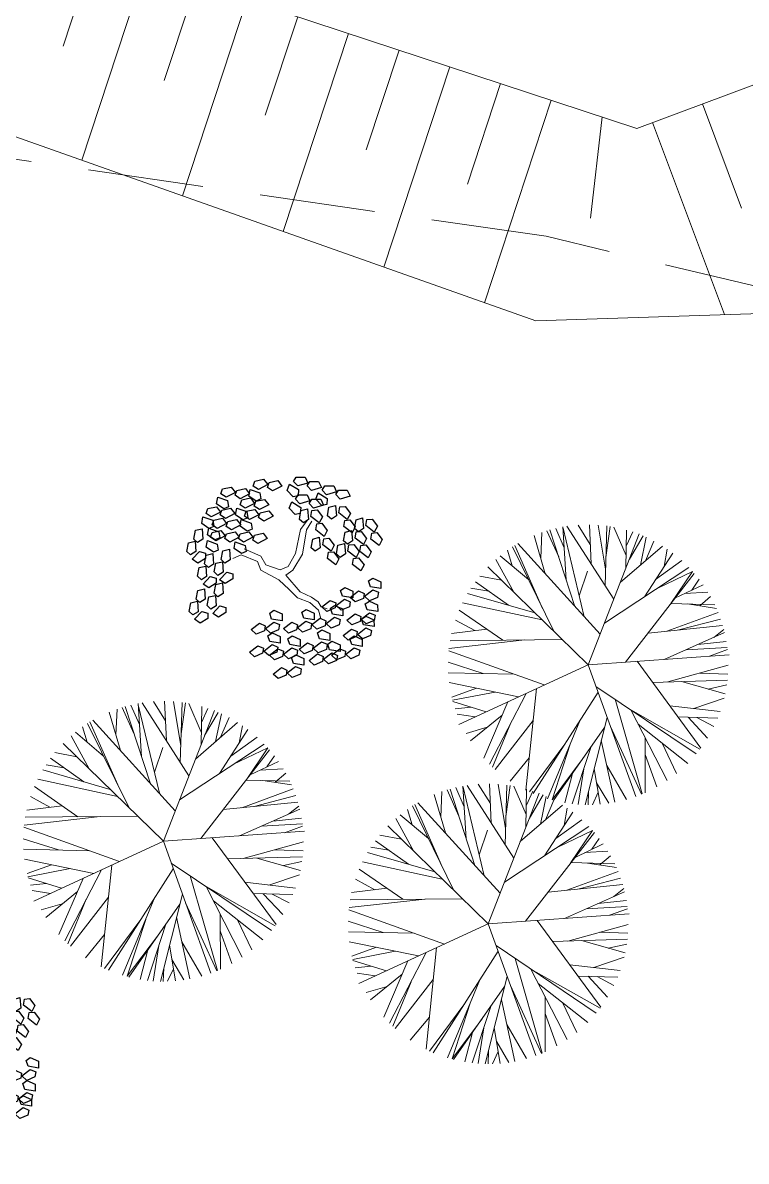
# Model space of a CAD drawing. Header units: millimetres. Extents: x 997 to 4249, y 599 to 1440.
# Drawn here: x 1631.67 to 1651.54, y 805.62 to 836.89 of the extents above; entities that cross this region are included whole.
import ezdxf

# ---------------------------------------------------------------- set-up
doc = ezdxf.new("R2010")
doc.units = ezdxf.units.MM
doc.linetypes.add('Continuo', pattern=[0])
doc.linetypes.add('DASHED', pattern=[19.05, 12.7, -6.35])
doc.layers.add('cercas existentes', color=18, linetype='Continuous')
doc.layers.add('taludes', color=9, linetype='Continuous')

# ---------------------------------------------------------------- blocks, each defined once
blk = doc.blocks.new('L', base_point=(1.3683, 0.5913))
at = {"linetype": 'Continuo'}
for p, q in [((1.2809, 0.65), (1.3117, 0.675)), ((1.3117, 0.675), (1.3419, 0.6213)), ((1.2937, 0.5998), (1.2809, 0.65)), ((1.3225, 0.5909), (1.2937, 0.5998)), ((1.3419, 0.6213), (1.3225, 0.5909)), ((1.2753, 0.5668), (1.3061, 0.5917)), ((1.2881, 0.5166), (1.2753, 0.5668)), ((1.3061, 0.5917), (1.3362, 0.538)), ((1.3362, 0.538), (1.3169, 0.5076)), ((1.337, 0.4891), (1.3557, 0.5478)), ((1.3557, 0.5478), (1.3911, 0.5544)), ((1.3911, 0.5544), (1.4042, 0.5272)), ((1.3169, 0.5076), (1.2881, 0.5166)), ((1.3763, 0.4836), (1.337, 0.4891)), ((1.4042, 0.5272), (1.3763, 0.4836))]:
    blk.add_line(p, q, dxfattribs=at)
blk = doc.blocks.new('gtfoods1')
at = {"layer": 'taludes', "lineweight": 5}
for p, q in [((-290.804, 177.971, -152.544), (-291.675, 175.326, -152.544)), ((-289.411, 177.512, -152.544), (-291.164, 172.192, -152.544)), ((-288.018, 177.053, -152.544), (-288.899, 174.378, -152.544)), ((-286.625, 176.594, -152.544), (-288.398, 171.213, -152.544)), ((-285.232, 176.135, -152.544), (-286.123, 173.43, -152.544)), ((-283.839, 175.676, -152.544), (-285.632, 170.235, -152.544)), ((-282.446, 175.217, -152.544), (-283.347, 172.482, -152.544)), ((-281.053, 174.758, -152.544), (-282.866, 169.257, -152.544)), ((-279.66, 174.299, -152.544), (-280.571, 171.533, -152.544)), ((-278.267, 173.84, -152.544), (-280.099, 168.278, -152.544)), ((-274.113, 173.739, -152.544), (-273.04, 170.872, -152.544)), ((-276.874, 173.381, -152.544), (-277.188, 170.6, -152.544)), ((-275.487, 173.225, -152.544), (-273.514, 167.952, -152.544))]:
    blk.add_line(p, q, dxfattribs=at)
at = {"layer": 'taludes', "linetype": 'Continuo', "lineweight": 5, "extrusion": (-0.012368, -0.016489, 0.999788)}
for p, q in [((-285.153, 162.05, 12.097), (-284.972, 162.3, 12.103)), ((-285.29, 161.393, 12.084), (-285.153, 162.05, 12.097)), ((-285.102, 161.373, 12.086), (-284.994, 162.045, 12.099)), ((-284.994, 162.045, 12.099), (-284.842, 162.283, 12.104)), ((-286.78, 161.359, 12.065), (-287.015, 161.258, 12.061)), ((-286.338, 161.169, 12.068), (-286.78, 161.359, 12.065)), ((-286.246, 161.315, 12.071), (-286.703, 161.518, 12.069)), ((-285.489, 161.034, 12.076), (-285.29, 161.393, 12.084)), ((-285.362, 160.936, 12.076), (-285.102, 161.373, 12.086)), ((-286.244, 160.937, 12.065), (-286.338, 161.169, 12.068)), ((-286.109, 161.081, 12.069), (-286.246, 161.315, 12.071)), ((-285.709, 160.947, 12.072), (-286.109, 161.081, 12.069)), ((-285.709, 160.947, 12.072), (-285.489, 161.034, 12.076)), ((-285.746, 160.665, 12.067), (-286.244, 160.937, 12.065)), ((-285.554, 160.794, 12.071), (-285.362, 160.936, 12.076)), ((-285.554, 160.794, 12.071), (-285.164, 160.336, 12.068)), ((-285.746, 160.665, 12.067), (-285.465, 160.399, 12.066)), ((-285.465, 160.399, 12.066), (-285.241, 160.176, 12.065)), ((-285.241, 160.176, 12.065), (-284.898, 160.044, 12.067)), ((-285.164, 160.336, 12.068), (-284.85, 160.191, 12.07)), ((-284.85, 160.191, 12.07), (-284.666, 160.064, 12.07)), ((-284.898, 160.044, 12.067), (-284.659, 159.834, 12.066)), ((-284.666, 160.064, 12.07), (-284.584, 159.926, 12.069)), ((-284.659, 159.834, 12.066), (-284.594, 159.603, 12.063)), ((-284.584, 159.926, 12.069), (-284.426, 159.867, 12.07))]:
    blk.add_line(p, q, dxfattribs=at)
at = {"layer": 'taludes', "lineweight": 5, "extrusion": (-0.01642, -0.01246, 0.999788)}
for p, q in [((-278.062, 161.296, 12.099), (-278.386, 162.013, 12.102)), ((-277.621, 159.939, 12.089), (-278.303, 162.038, 12.104)), ((-277.912, 161.548, 12.104), (-278.145, 162.079, 12.107)), ((-277.857, 160.667, 12.094), (-277.947, 162.121, 12.111)), ((-277.364, 159.656, 12.09), (-277.945, 162.085, 12.11)), ((-276.553, 160.136, 12.109), (-277.836, 162.139, 12.113)), ((-277.196, 161.643, 12.117), (-277.526, 162.174, 12.118)), ((-277.173, 161.103, 12.111), (-277.22, 162.183, 12.124)), ((-276.778, 160.957, 12.116), (-276.978, 162.173, 12.127)), ((-276.792, 160.508, 12.11), (-276.742, 162.149, 12.131)), ((-276.768, 161.286, 12.12), (-276.651, 162.135, 12.132)), ((-276.213, 161.337, 12.13), (-276.552, 162.118, 12.134)), ((-276.22, 160.991, 12.125), (-276.199, 162.035, 12.138)), ((-276.208, 161.595, 12.133), (-276.031, 161.983, 12.141)), ((-276.928, 159.176, 12.091), (-279.188, 161.663, 12.085)), ((-278.432, 160.832, 12.087), (-278.739, 161.886, 12.095)), ((-278.558, 161.263, 12.09), (-278.528, 161.967, 12.099)), ((-277.255, 158.336, 12.075), (-275.855, 161.927, 12.143)), ((-276.123, 161.239, 12.13), (-275.747, 161.875, 12.144)), ((-275.821, 161.073, 12.133), (-275.66, 161.836, 12.145)), ((-275.682, 161.193, 12.136), (-275.449, 161.732, 12.147)), ((-279.345, 161.056, 12.075), (-279.474, 161.479, 12.078)), ((-278.196, 159.254, 12.071), (-279.335, 161.573, 12.081)), ((-278.506, 159.885, 12.074), (-279.272, 161.613, 12.083)), ((-276.374, 160.595, 12.118), (-275.215, 161.597, 12.149)), ((-275.712, 160.201, 12.124), (-274.933, 161.403, 12.151)), ((-275.17, 161.037, 12.143), (-275.083, 161.51, 12.15)), ((-279.295, 160.326, 12.066), (-279.79, 161.231, 12.069)), ((-278.895, 160.678, 12.077), (-279.671, 161.33, 12.073)), ((-275.403, 160.678, 12.135), (-274.682, 161.195, 12.153)), ((-279.634, 160.657, 12.065), (-280.234, 160.771, 12.056)), ((-277.255, 158.336, 12.075), (-280.009, 161.023, 12.063)), ((-277.501, 160.231, 12.095), (-277.27, 160.909, 12.107)), ((-276.81, 159.478, 12.097), (-274.487, 161.007, 12.154)), ((-276.227, 158.409, 12.093), (-274.341, 160.846, 12.154)), ((-275.344, 160.443, 12.133), (-274.387, 160.899, 12.154)), ((-274.387, 160.899, 12.154), (-274.982, 160.018, 12.133)), ((-279.985, 160.356, 12.055), (-280.476, 160.44, 12.048)), ((-279.443, 159.971, 12.059), (-280.353, 160.617, 12.053)), ((-274.87, 160.162, 12.137), (-274.097, 160.532, 12.154)), ((-274.409, 160.383, 12.147), (-274.207, 160.682, 12.154)), ((-278.717, 159.762, 12.069), (-280.567, 160.295, 12.045)), ((-274.6, 160.291, 12.143), (-273.966, 160.33, 12.154)), ((-274.19, 159.954, 12.146), (-273.894, 160.207, 12.154)), ((-279.6, 159.01, 12.045), (-280.797, 159.839, 12.036)), ((-278.517, 159.567, 12.07), (-280.705, 160.04, 12.04)), ((-274.982, 160.018, 12.133), (-273.779, 159.983, 12.153)), ((-274.527, 160.005, 12.141), (-273.734, 159.884, 12.152)), ((-280.369, 159.272, 12.036), (-280.902, 159.563, 12.03)), ((-275.096, 159.259, 12.122), (-273.687, 159.774, 12.152)), ((-274.762, 159.292, 12.128), (-273.619, 159.59, 12.15)), ((-280.038, 159.313, 12.041), (-281.006, 159.194, 12.024)), ((-275.609, 159.207, 12.113), (-273.562, 159.413, 12.149)), ((-275.163, 158.484, 12.111), (-273.511, 159.218, 12.147)), ((-273.805, 159.087, 12.141), (-273.532, 159.304, 12.148)), ((-278.993, 159.016, 12.055), (-281.077, 158.782, 12.018)), ((-277.964, 159.027, 12.072), (-281.046, 158.995, 12.021)), ((-274.244, 158.892, 12.131), (-273.462, 158.973, 12.145)), ((-278.459, 157.781, 12.048), (-281.083, 158.721, 12.017)), ((-277.255, 158.336, 12.075), (-273.381, 158.611, 12.142)), ((-274.566, 158.749, 12.124), (-273.438, 158.812, 12.144)), ((-273.926, 158.572, 12.133), (-273.431, 158.751, 12.143)), ((-280.135, 158.096, 12.025), (-281.102, 158.406, 12.013)), ((-277.255, 158.336, 12.075), (-280.809, 156.696, 11.996)), ((-277.255, 158.336, 12.075), (-275.95, 154.717, 12.051)), ((-275.913, 158.431, 12.098), (-274.161, 156.049, 12.097)), ((-275.064, 157.863, 12.105), (-273.408, 158.32, 12.138)), ((-279.288, 158.077, 12.038), (-281.096, 158.118, 12.009)), ((-275.486, 157.85, 12.098), (-273.432, 157.913, 12.133)), ((-274.191, 158.104, 12.122), (-273.417, 158.077, 12.135)), ((-279.165, 157.455, 12.033), (-281.071, 157.844, 12.006)), ((-280.323, 157.691, 12.017), (-280.998, 157.447, 12.002)), ((-278.673, 157.682, 12.044), (-278.963, 154.888, 12.004)), ((-277.04, 157.739, 12.071), (-274.288, 155.886, 12.093)), ((-274.692, 157.874, 12.111), (-273.492, 157.536, 12.127)), ((-273.959, 157.668, 12.121), (-273.448, 157.781, 12.131)), ((-288.219, 155.287, 12.109), (-289.502, 157.29, 12.113)), ((-288.862, 156.794, 12.117), (-289.192, 157.325, 12.118)), ((-288.839, 156.254, 12.111), (-288.886, 157.334, 12.124)), ((-288.444, 156.108, 12.116), (-288.644, 157.324, 12.127)), ((-288.458, 155.66, 12.11), (-288.408, 157.3, 12.131)), ((-288.434, 156.437, 12.12), (-288.317, 157.286, 12.132)), ((-279.811, 157.587, 12.024), (-280.976, 157.359, 12.002)), ((-280.053, 157.045, 12.013), (-280.968, 157.33, 12.001)), ((-279.461, 157.318, 12.026), (-280.123, 155.772, 11.996)), ((-278.958, 157.55, 12.037), (-279.964, 155.605, 11.996)), ((-276.983, 157.582, 12.07), (-278.764, 154.797, 12.006)), ((-276.517, 157.387, 12.075), (-275.769, 154.787, 12.055)), ((-274.356, 157.135, 12.108), (-273.519, 157.419, 12.125)), ((-290.098, 155.983, 12.087), (-290.405, 157.037, 12.095)), ((-290.224, 156.414, 12.09), (-290.194, 157.118, 12.099)), ((-289.728, 156.447, 12.099), (-290.052, 157.165, 12.102)), ((-289.287, 155.09, 12.089), (-289.969, 157.189, 12.104)), ((-289.578, 156.699, 12.104), (-289.811, 157.23, 12.107)), ((-289.523, 155.818, 12.094), (-289.613, 157.272, 12.111)), ((-289.03, 154.807, 12.09), (-289.611, 157.236, 12.11)), ((-288.921, 153.487, 12.075), (-287.521, 157.078, 12.143)), ((-287.879, 156.488, 12.13), (-288.218, 157.269, 12.134)), ((-287.886, 156.142, 12.125), (-287.865, 157.186, 12.138)), ((-287.874, 156.746, 12.133), (-287.697, 157.134, 12.141)), ((-287.789, 156.39, 12.13), (-287.413, 157.026, 12.144)), ((-287.487, 156.224, 12.133), (-287.326, 156.987, 12.145)), ((-280.472, 157.175, 12.008), (-280.907, 157.126, 12)), ((-280.357, 156.904, 12.006), (-280.856, 156.983, 11.999)), ((-276.082, 157.094, 12.079), (-274.184, 156.018, 12.097)), ((-276.082, 157.094, 12.079), (-275.087, 155.157, 12.071)), ((-275.016, 157.211, 12.098), (-273.629, 157.05, 12.119)), ((-289.862, 154.405, 12.071), (-291.001, 156.724, 12.081)), ((-290.172, 155.036, 12.074), (-290.938, 156.764, 12.083)), ((-288.594, 154.327, 12.091), (-290.854, 156.814, 12.085)), ((-288.041, 155.746, 12.118), (-286.881, 156.748, 12.149)), ((-287.348, 156.344, 12.136), (-287.115, 156.883, 12.147)), ((-286.836, 156.188, 12.143), (-286.749, 156.662, 12.15)), ((-279.617, 156.954, 12.019), (-280.486, 156.247, 11.996)), ((-279.375, 156.744, 12.02), (-279.879, 155.522, 11.997)), ((-278.764, 156.805, 12.031), (-279.807, 155.457, 11.997)), ((-277.486, 156.796, 12.052), (-278.374, 154.655, 12.011)), ((-276.733, 156.888, 12.066), (-277.337, 154.489, 12.026)), ((-275.879, 156.7, 12.077), (-274.522, 155.628, 12.086)), ((-274.788, 156.901, 12.098), (-273.698, 156.872, 12.115)), ((-274.511, 156.893, 12.102), (-273.977, 156.322, 12.104)), ((-274.266, 156.887, 12.106), (-273.801, 156.642, 12.111)), ((-290.961, 155.477, 12.066), (-291.456, 156.382, 12.069)), ((-290.561, 155.829, 12.077), (-291.337, 156.481, 12.073)), ((-291.011, 156.207, 12.075), (-291.14, 156.63, 12.078)), ((-287.378, 155.352, 12.124), (-286.599, 156.554, 12.151)), ((-287.069, 155.829, 12.135), (-286.348, 156.346, 12.153)), ((-280.031, 156.617, 12.008), (-280.608, 156.449, 11.996)), ((-276.803, 156.61, 12.061), (-278.205, 154.608, 12.013)), ((-276.645, 156.642, 12.064), (-275.789, 154.779, 12.055)), ((-288.921, 153.487, 12.075), (-291.675, 156.174, 12.063)), ((-289.167, 155.382, 12.095), (-288.936, 156.06, 12.107)), ((-288.476, 154.63, 12.097), (-286.153, 156.158, 12.154)), ((-287.01, 155.594, 12.133), (-286.053, 156.05, 12.154)), ((-286.053, 156.05, 12.154), (-286.648, 155.169, 12.133)), ((-277.898, 156.152, 12.037), (-278.867, 154.843, 12.005)), ((-277.739, 156.185, 12.04), (-278.247, 154.627, 12.013)), ((-277.185, 156.064, 12.048), (-277.693, 154.514, 12.02)), ((-276.893, 156.252, 12.055), (-276.524, 154.558, 12.04)), ((-275.693, 156.337, 12.076), (-275.69, 154.821, 12.057)), ((-275.218, 156.178, 12.082), (-274.825, 155.353, 12.078)), ((-291.109, 155.122, 12.059), (-292.019, 155.768, 12.053)), ((-291.3, 155.808, 12.065), (-291.9, 155.922, 12.056)), ((-287.893, 153.56, 12.093), (-286.007, 155.997, 12.154)), ((-286.075, 155.534, 12.147), (-285.873, 155.833, 12.154)), ((-278.871, 155.775, 12.017), (-279.396, 155.139, 12)), ((-277.419, 155.73, 12.04), (-278.247, 154.627, 12.013)), ((-275.692, 155.874, 12.07), (-275.372, 154.981, 12.064)), ((-290.383, 154.913, 12.069), (-292.233, 155.446, 12.045)), ((-291.651, 155.507, 12.055), (-292.142, 155.591, 12.048)), ((-286.536, 155.313, 12.137), (-285.763, 155.683, 12.154)), ((-286.266, 155.442, 12.143), (-285.632, 155.481, 12.154)), ((-277.377, 155.478, 12.037), (-277.531, 154.498, 12.023)), ((-277.088, 155.48, 12.042), (-276.923, 154.503, 12.033)), ((-276.745, 155.57, 12.049), (-276.2, 154.636, 12.046)), ((-290.183, 154.718, 12.07), (-292.371, 155.191, 12.04)), ((-286.648, 155.169, 12.133), (-285.445, 155.134, 12.153)), ((-286.193, 155.156, 12.141), (-285.4, 155.036, 12.152)), ((-285.856, 155.105, 12.146), (-285.56, 155.358, 12.154)), ((-277.683, 155.353, 12.031), (-277.896, 154.542, 12.017)), ((-277.022, 155.092, 12.038), (-276.69, 154.53, 12.037)), ((-291.266, 154.161, 12.045), (-292.463, 154.99, 12.036)), ((-286.762, 154.41, 12.122), (-285.353, 154.925, 12.152)), ((-281.303, 154.147, 12.09), (-281.273, 154.851, 12.099)), ((-280.807, 154.18, 12.099), (-281.131, 154.898, 12.102)), ((-280.366, 152.823, 12.089), (-281.047, 154.922, 12.104)), ((-280.656, 154.432, 12.104), (-280.89, 154.963, 12.107)), ((-280.602, 153.551, 12.094), (-280.692, 155.005, 12.111)), ((-280.109, 152.54, 12.09), (-280.689, 154.969, 12.11)), ((-279.298, 153.02, 12.109), (-280.581, 155.023, 12.113)), ((-279.941, 154.527, 12.117), (-280.271, 155.058, 12.118)), ((-280, 151.22, 12.075), (-278.6, 154.811, 12.143)), ((-279.917, 153.987, 12.111), (-279.965, 155.067, 12.124)), ((-279.523, 153.841, 12.116), (-279.722, 155.057, 12.127)), ((-279.537, 153.393, 12.11), (-279.486, 155.033, 12.131)), ((-279.513, 154.17, 12.12), (-279.396, 155.019, 12.132)), ((-278.958, 154.221, 12.13), (-279.297, 155.002, 12.134)), ((-278.964, 153.875, 12.125), (-278.944, 154.919, 12.138)), ((-278.952, 154.479, 12.133), (-278.776, 154.867, 12.141)), ((-277.246, 154.849, 12.032), (-277.259, 154.488, 12.027)), ((-276.978, 154.832, 12.036), (-277.14, 154.49, 12.029)), ((-292.035, 154.423, 12.036), (-292.568, 154.714, 12.03)), ((-287.275, 154.358, 12.113), (-285.228, 154.564, 12.149)), ((-286.428, 154.443, 12.128), (-285.285, 154.741, 12.15)), ((-281.251, 152.769, 12.074), (-282.016, 154.497, 12.083)), ((-279.673, 152.06, 12.091), (-281.932, 154.547, 12.085)), ((-281.177, 153.716, 12.087), (-281.484, 154.77, 12.095)), ((-279.119, 153.479, 12.118), (-277.959, 154.481, 12.149)), ((-278.868, 154.123, 12.13), (-278.492, 154.759, 12.144)), ((-278.566, 153.957, 12.133), (-278.404, 154.72, 12.145)), ((-278.427, 154.077, 12.136), (-278.194, 154.616, 12.147)), ((-290.659, 154.167, 12.055), (-292.743, 153.933, 12.018)), ((-289.63, 154.178, 12.072), (-292.712, 154.146, 12.021)), ((-291.704, 154.464, 12.041), (-292.672, 154.345, 12.024)), ((-286.829, 153.635, 12.111), (-285.177, 154.369, 12.147)), ((-285.471, 154.238, 12.141), (-285.198, 154.455, 12.148)), ((-281.64, 153.562, 12.077), (-282.416, 154.215, 12.073)), ((-282.09, 153.94, 12.075), (-282.219, 154.363, 12.078)), ((-280.941, 152.138, 12.071), (-282.08, 154.457, 12.081)), ((-278.457, 153.085, 12.124), (-277.678, 154.287, 12.151)), ((-277.915, 153.921, 12.143), (-277.828, 154.395, 12.15)), ((-290.125, 152.932, 12.048), (-292.749, 153.872, 12.017)), ((-286.232, 153.9, 12.124), (-285.104, 153.963, 12.144)), ((-285.91, 154.043, 12.131), (-285.128, 154.124, 12.145)), ((-285.592, 153.723, 12.133), (-285.097, 153.902, 12.143)), ((-280, 151.22, 12.075), (-282.754, 153.907, 12.063)), ((-282.039, 153.21, 12.066), (-282.535, 154.115, 12.069)), ((-279.555, 152.363, 12.097), (-277.232, 153.891, 12.154)), ((-278.147, 153.563, 12.135), (-277.426, 154.079, 12.153)), ((-291.801, 153.248, 12.025), (-292.768, 153.557, 12.013)), ((-288.921, 153.487, 12.075), (-285.047, 153.762, 12.142)), ((-287.579, 153.582, 12.098), (-285.827, 151.2, 12.097)), ((-282.378, 153.541, 12.065), (-282.979, 153.655, 12.056)), ((-280.246, 153.115, 12.095), (-280.015, 153.793, 12.107)), ((-278.972, 151.293, 12.093), (-277.085, 153.73, 12.154)), ((-278.088, 153.328, 12.133), (-277.132, 153.783, 12.154)), ((-277.132, 153.783, 12.154), (-277.727, 152.902, 12.133)), ((-277.154, 153.267, 12.147), (-276.952, 153.566, 12.154)), ((-290.954, 153.228, 12.038), (-292.762, 153.269, 12.009)), ((-288.921, 153.487, 12.075), (-292.475, 151.847, 11.996)), ((-288.921, 153.487, 12.075), (-287.616, 149.868, 12.051)), ((-286.73, 153.014, 12.105), (-285.074, 153.471, 12.138)), ((-285.857, 153.255, 12.122), (-285.083, 153.228, 12.135)), ((-282.73, 153.24, 12.055), (-283.221, 153.324, 12.048)), ((-282.188, 152.855, 12.059), (-283.098, 153.502, 12.053)), ((-277.615, 153.046, 12.137), (-276.842, 153.416, 12.154)), ((-290.831, 152.606, 12.033), (-292.737, 152.995, 12.006)), ((-287.152, 153.001, 12.098), (-285.098, 153.064, 12.133)), ((-286.358, 153.026, 12.111), (-285.158, 152.687, 12.127)), ((-285.625, 152.819, 12.121), (-285.114, 152.932, 12.131)), ((-281.262, 152.451, 12.07), (-283.45, 152.924, 12.04)), ((-281.461, 152.646, 12.069), (-283.312, 153.179, 12.045)), ((-277.345, 153.175, 12.143), (-276.711, 153.215, 12.154)), ((-276.934, 152.838, 12.146), (-276.639, 153.091, 12.154)), ((-291.989, 152.842, 12.017), (-292.664, 152.598, 12.002)), ((-291.477, 152.738, 12.024), (-292.642, 152.51, 12.002)), ((-290.624, 152.701, 12.037), (-291.63, 150.756, 11.996)), ((-290.339, 152.833, 12.044), (-290.629, 150.04, 12.004)), ((-288.65, 152.733, 12.07), (-290.43, 149.948, 12.006)), ((-288.706, 152.89, 12.071), (-285.954, 151.037, 12.093)), ((-282.345, 151.894, 12.045), (-283.542, 152.723, 12.036)), ((-277.841, 152.143, 12.122), (-276.432, 152.658, 12.152)), ((-277.727, 152.902, 12.133), (-276.524, 152.867, 12.153)), ((-277.271, 152.889, 12.141), (-276.479, 152.769, 12.152)), ((-291.719, 152.196, 12.013), (-292.634, 152.481, 12.001)), ((-292.138, 152.326, 12.008), (-292.573, 152.278, 12)), ((-291.127, 152.469, 12.026), (-291.789, 150.923, 11.996)), ((-288.183, 152.538, 12.075), (-287.435, 149.938, 12.055)), ((-286.682, 152.362, 12.098), (-285.295, 152.201, 12.119)), ((-286.022, 152.286, 12.108), (-285.185, 152.57, 12.125)), ((-283.114, 152.157, 12.036), (-283.646, 152.447, 12.03)), ((-278.354, 152.091, 12.113), (-276.307, 152.297, 12.149)), ((-277.506, 152.177, 12.128), (-276.364, 152.474, 12.15)), ((-292.024, 152.055, 12.006), (-292.522, 152.134, 11.999)), ((-291.283, 152.105, 12.019), (-292.152, 151.398, 11.996)), ((-288.399, 152.039, 12.066), (-289.003, 149.64, 12.026)), ((-287.748, 152.245, 12.079), (-285.85, 151.169, 12.097)), ((-287.748, 152.245, 12.079), (-286.753, 150.308, 12.071)), ((-286.454, 152.052, 12.098), (-285.364, 152.023, 12.115)), ((-286.177, 152.044, 12.102), (-285.643, 151.473, 12.104)), ((-285.932, 152.038, 12.106), (-285.467, 151.793, 12.111)), ((-282.783, 152.198, 12.041), (-283.751, 152.078, 12.024)), ((-277.908, 151.368, 12.111), (-276.256, 152.102, 12.147)), ((-276.55, 151.971, 12.141), (-276.277, 152.188, 12.148)), ((-291.697, 151.769, 12.008), (-292.274, 151.6, 11.996)), ((-291.041, 151.895, 12.02), (-291.545, 150.673, 11.997)), ((-290.43, 151.956, 12.031), (-291.473, 150.608, 11.997)), ((-289.152, 151.948, 12.052), (-290.04, 149.806, 12.011)), ((-288.469, 151.761, 12.061), (-289.871, 149.759, 12.013)), ((-288.311, 151.793, 12.064), (-287.455, 149.93, 12.055)), ((-287.545, 151.851, 12.077), (-286.188, 150.779, 12.086)), ((-281.738, 151.9, 12.055), (-283.821, 151.666, 12.018)), ((-280.708, 151.911, 12.072), (-283.791, 151.879, 12.021)), ((-277.311, 151.634, 12.124), (-276.183, 151.696, 12.144)), ((-276.989, 151.776, 12.131), (-276.206, 151.857, 12.145)), ((-288.559, 151.403, 12.055), (-288.19, 149.709, 12.04)), ((-287.359, 151.488, 12.076), (-287.356, 149.972, 12.057)), ((-281.204, 150.665, 12.048), (-283.828, 151.605, 12.017)), ((-280, 151.22, 12.075), (-276.126, 151.495, 12.142)), ((-276.671, 151.456, 12.133), (-276.176, 151.635, 12.143)), ((-289.564, 151.303, 12.037), (-290.533, 149.994, 12.005)), ((-289.405, 151.336, 12.04), (-289.913, 149.778, 12.013)), ((-288.851, 151.215, 12.048), (-289.359, 149.665, 12.02)), ((-286.885, 151.329, 12.082), (-286.491, 150.504, 12.078)), ((-282.88, 150.981, 12.025), (-283.847, 151.29, 12.013)), ((-280, 151.22, 12.075), (-283.554, 149.58, 11.996)), ((-280, 151.22, 12.075), (-278.695, 147.601, 12.051)), ((-278.657, 151.315, 12.098), (-276.906, 148.933, 12.097)), ((-277.809, 150.747, 12.105), (-276.153, 151.204, 12.138)), ((-290.537, 150.927, 12.017), (-291.062, 150.29, 12)), ((-289.085, 150.881, 12.04), (-289.913, 149.778, 12.013)), ((-288.411, 150.721, 12.049), (-287.866, 149.787, 12.046)), ((-287.358, 151.025, 12.07), (-287.038, 150.132, 12.064)), ((-282.033, 150.962, 12.038), (-283.841, 151.002, 12.009)), ((-281.91, 150.339, 12.033), (-283.816, 150.728, 12.006)), ((-278.23, 150.734, 12.098), (-276.176, 150.797, 12.133)), ((-277.437, 150.759, 12.111), (-276.237, 150.42, 12.127)), ((-276.936, 150.988, 12.122), (-276.162, 150.961, 12.135)), ((-289.349, 150.504, 12.031), (-289.562, 149.693, 12.017)), ((-289.043, 150.629, 12.037), (-289.197, 149.649, 12.023)), ((-288.754, 150.631, 12.042), (-288.589, 149.654, 12.033)), ((-283.068, 150.576, 12.017), (-283.743, 150.331, 12.002)), ((-282.555, 150.471, 12.024), (-283.721, 150.243, 12.002)), ((-281.703, 150.434, 12.037), (-282.709, 148.489, 11.996)), ((-281.417, 150.566, 12.044), (-281.708, 147.773, 12.004)), ((-279.728, 150.466, 12.07), (-281.509, 147.681, 12.006)), ((-279.785, 150.623, 12.071), (-277.033, 148.77, 12.093)), ((-276.704, 150.552, 12.121), (-276.193, 150.665, 12.131)), ((-288.688, 150.243, 12.038), (-288.356, 149.681, 12.037)), ((-282.797, 149.929, 12.013), (-283.713, 150.214, 12.001)), ((-282.205, 150.202, 12.026), (-282.868, 148.656, 11.996)), ((-279.262, 150.271, 12.075), (-278.514, 147.671, 12.055)), ((-277.761, 150.096, 12.098), (-276.374, 149.934, 12.119)), ((-277.101, 150.019, 12.108), (-276.264, 150.303, 12.125)), ((-288.912, 150, 12.032), (-288.925, 149.64, 12.027)), ((-288.644, 149.983, 12.036), (-288.806, 149.641, 12.029)), ((-283.216, 150.059, 12.008), (-283.652, 150.011, 12)), ((-283.102, 149.788, 12.006), (-283.601, 149.867, 11.999)), ((-282.362, 149.838, 12.019), (-283.231, 149.131, 11.996)), ((-278.826, 149.978, 12.079), (-276.929, 148.902, 12.097)), ((-278.826, 149.978, 12.079), (-277.832, 148.041, 12.071)), ((-277.532, 149.785, 12.098), (-276.442, 149.756, 12.115)), ((-277.256, 149.778, 12.102), (-276.722, 149.206, 12.104)), ((-282.775, 149.502, 12.008), (-283.352, 149.333, 11.996)), ((-282.12, 149.628, 12.02), (-282.623, 148.406, 11.997)), ((-281.509, 149.689, 12.031), (-282.552, 148.341, 11.997)), ((-280.23, 149.681, 12.052), (-281.119, 147.539, 12.011)), ((-279.548, 149.495, 12.061), (-280.95, 147.492, 12.013)), ((-279.478, 149.772, 12.066), (-280.082, 147.374, 12.026)), ((-279.389, 149.526, 12.064), (-278.534, 147.663, 12.055)), ((-278.624, 149.584, 12.077), (-277.266, 148.513, 12.086)), ((-277.011, 149.771, 12.106), (-276.546, 149.526, 12.111)), ((-278.438, 149.221, 12.076), (-278.435, 147.705, 12.057)), ((-280.643, 149.036, 12.037), (-281.612, 147.727, 12.005)), ((-280.484, 149.069, 12.04), (-280.991, 147.511, 12.013)), ((-279.93, 148.948, 12.048), (-280.438, 147.398, 12.02)), ((-279.638, 149.136, 12.055), (-279.269, 147.443, 12.04)), ((-277.963, 149.062, 12.082), (-277.57, 148.237, 12.078)), ((-281.615, 148.66, 12.017), (-282.14, 148.023, 12)), ((-280.164, 148.614, 12.04), (-280.991, 147.511, 12.013)), ((-278.437, 148.758, 12.07), (-278.117, 147.865, 12.064)), ((-280.428, 148.237, 12.031), (-280.641, 147.426, 12.017)), ((-280.122, 148.362, 12.037), (-280.276, 147.383, 12.023)), ((-279.832, 148.364, 12.042), (-279.668, 147.387, 12.033)), ((-279.489, 148.454, 12.049), (-278.945, 147.52, 12.046)), ((-279.767, 147.976, 12.038), (-279.435, 147.414, 12.037)), ((-279.991, 147.733, 12.032), (-280.004, 147.373, 12.027)), ((-279.723, 147.716, 12.036), (-279.884, 147.374, 12.029))]:
    blk.add_line(p, q, dxfattribs=at)
at = {"layer": 'taludes', "linetype": 'DASHED', "lineweight": 5, "ltscale": 0.25}
blk.add_lwpolyline([(0, 0), (-166.893, 120.779), (-198.481, 138.664), (-206.292, 144.271), (-240.409, 161.989), (-250.491, 162.784), (-255.881, 164.617), (-262.783, 165.519), (-267.413, 167.477), (-278.409, 170.104), (-300.406, 173.297), (-310.753, 169.861), (-320.828, 172.706), (-341.375, 180.171)], dxfattribs=at)
at = {"layer": 'taludes', "lineweight": 5}
for points, elevation in [([(-713.332, 331.318), (-710.841, 331.221), (-691.321, 330.807), (-663.006, 321.026), (-631.197, 307.062), (-578.354, 278.127), (-564.885, 274.255), (-544.871, 270.452), (-526.339, 286.422), (-506.785, 297.004), (-484.325, 280.822), (-427.732, 234.121), (-394.233, 208.646), (-293.309, 172.951), (-278.688, 167.779), (-255.398, 168.56)], 13.33), ([(-390.397, 220.696), (-383.545, 214.353), (-359.079, 204.001), (-327.764, 191.231), (-309.238, 184.044), (-275.914, 173.065), (-264.341, 177.396), (-255.398, 168.56)], -152.544)]:
    blk.add_lwpolyline(points, dxfattribs=dict(at, elevation=elevation))
at = {"layer": 'taludes', "linetype": 'Continuo', "lineweight": 5, "extrusion": (-0.012368, -0.016489, 0.999788)}
for p, xscale, yscale, zscale, rotation in [((-325.84, -40.34, 12.949), 4.693247904986873, 4.693247904986873, 4.693247904986873, 292.8731664010561), ((-327.228, -41.709, 12.949), 4.693247905292083, 4.693247905292083, 4.693247905292083, 305.0710582407918), ((-326.646, -41.004, 12.949), 4.693247905292083, 4.693247905292083, 4.693247905292083, 305.0710582407918), ((-325.066, -40.059, 12.949), 4.693247904986873, 4.693247904986873, 4.693247904986873, 292.8731664010561), ((-326.627, -41.634, 12.949), 4.693247905292083, 4.693247905292083, 4.693247905292083, 305.0710582407918), ((-325.502, -40.696, 12.949), 4.693247904986873, 4.693247904986873, 4.693247904986873, 292.8731664010561), ((-327.23, -42.386, 12.949), 4.693247905292083, 4.693247905292083, 4.693247905292083, 305.0710582407918), ((-326.343, -41.813, 12.949), 4.693247905292083, 4.693247905292083, 4.693247905292083, 305.0710582407918), ((-325.195, -41.007, 12.949), 4.693247905158423, 4.693247905158423, 4.693247905158423, 240.0875733262941), ((-324.638, -40.468, 12.949), 4.693247905158423, 4.693247905158423, 4.693247905158423, 240.0875733262941), ((-326.909, -42.54, 12.949), 4.693247905292083, 4.693247905292083, 4.693247905292083, 305.0710582407918), ((-323.836, -40.301, 12.949), 4.693247905158423, 4.693247905158423, 4.693247905158423, 240.0875733262941), ((-327.189, -43.149, 12.949), 4.693247905007419, 4.693247905007419, 4.693247905007419, 11.23182489907098), ((-326.739, -42.833, 12.949), 4.693247905292083, 4.693247905292083, 4.693247905292083, 305.0710582407918), ((-326.104, -42.404, 12.949), 4.693247905292083, 4.693247905292083, 4.693247905292083, 305.0710582407918), ((-324.469, -41.438, 12.949), 4.693247905158423, 4.693247905158423, 4.693247905158423, 240.0875733262941), ((-323.872, -40.754, 12.949), 4.693247905158423, 4.693247905158423, 4.693247905158423, 240.0875733262941), ((-323.816, -41.16, 12.949), 4.693247905158423, 4.693247905158423, 4.693247905158423, 240.0875733262941), ((-326.541, -43.518, 12.949), 4.693247905007419, 4.693247905007419, 4.693247905007419, 11.23182489907098), ((-326.252, -43.15, 12.949), 4.693247905007419, 4.693247905007419, 4.693247905007419, 11.23182489907098), ((-323.054, -41.416, 12.949), 4.693247904105663, 4.693247904105663, 4.693247904105663, 135.1959007807611), ((-326.148, -44.429, 12.949), 4.693247905007419, 4.693247905007419, 4.693247905007419, 11.23182489907098), ((-325.847, -44.003, 12.949), 4.693247905007419, 4.693247905007419, 4.693247905007419, 11.23182489907098), ((-323.518, -42.088, 12.949), 4.693247904105663, 4.693247904105663, 4.693247904105663, 135.1959007807611), ((-322.748, -41.976, 12.949), 4.693247904105663, 4.693247904105663, 4.693247904105663, 135.1959007807611), ((-324.696, -43.756, 12.949), 4.693247904105663, 4.693247904105663, 4.693247904105663, 135.1959007807611), ((-324.005, -43.205, 12.949), 4.693247904105663, 4.693247904105663, 4.693247904105663, 135.1959007807611), ((-323.444, -42.646, 12.949), 4.693247904105663, 4.693247904105663, 4.693247904105663, 135.1959007807611), ((-322.579, -42.369, 12.949), 4.693247904105663, 4.693247904105663, 4.693247904105663, 135.1959007807611), ((-324.363, -44.28, 12.949), 4.693247904105663, 4.693247904105663, 4.693247904105663, 135.1959007807611), ((-323.875, -44.02, 12.949), 4.693247904105663, 4.693247904105663, 4.693247904105663, 135.1959007807611), ((-323.321, -43.4, 12.949), 4.693247904105663, 4.693247904105663, 4.693247904105663, 135.1959007807611), ((-322.51, -42.996, 12.949), 4.693247904105663, 4.693247904105663, 4.693247904105663, 135.1959007807611), ((-322.914, -43.477, 12.949), 4.693247904105663, 4.693247904105663, 4.693247904105663, 135.1959007807611), ((-323.486, -44.373, 12.949), 4.693247904105663, 4.693247904105663, 4.693247904105663, 135.1959007807611), ((-323.459, -56.48, 13.283), 4.693247905158423, 4.693247905158423, 4.693247905158423, 240.0875733262941), ((-323.495, -56.934, 13.283), 4.693247905158423, 4.693247905158423, 4.693247905158423, 240.0875733262941), ((-323.439, -57.339, 13.283), 4.693247905158423, 4.693247905158423, 4.693247905158423, 240.0875733262941), ((-322.677, -57.595, 13.283), 4.693247904105663, 4.693247904105663, 4.693247904105663, 135.1959007807611), ((-322.371, -58.156, 13.283), 4.693247904105663, 4.693247904105663, 4.693247904105663, 135.1959007807611), ((-322.202, -58.548, 13.283), 4.693247904105663, 4.693247904105663, 4.693247904105663, 135.1959007807611)]:
    blk.add_blockref('L', p, dxfattribs=dict(at, xscale=xscale, yscale=yscale, zscale=zscale, rotation=rotation))

msp = doc.modelspace()

# ---------------------------------------------------------------- block references
at = {"layer": 'cercas existentes', "color": 1}
msp.add_blockref('gtfoods1', (1924.454, 660.921), dxfattribs=at)

doc.saveas('drawing.dxf')
